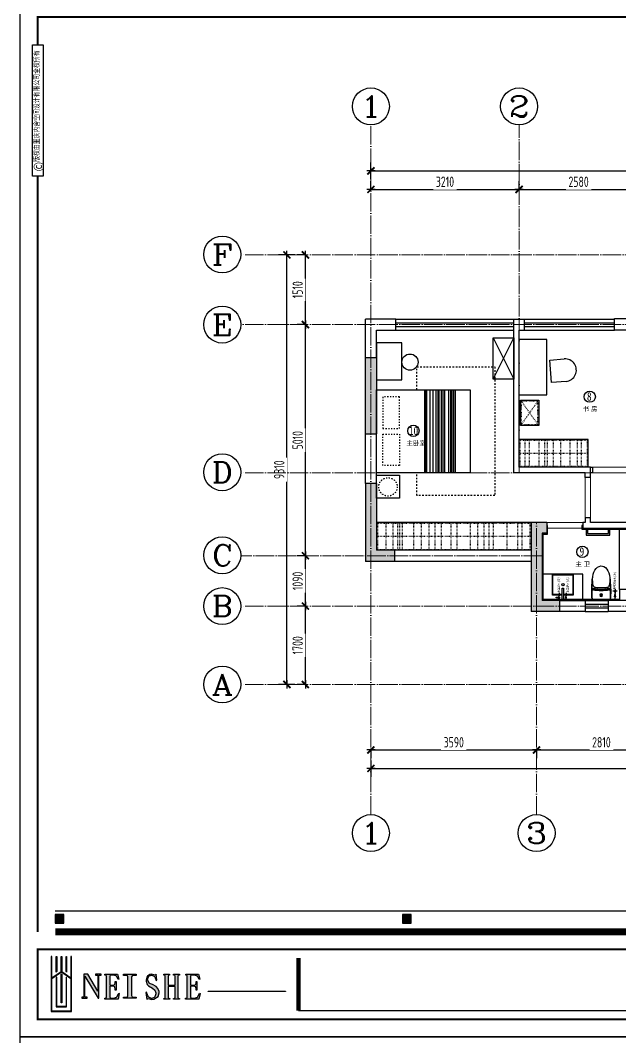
# Model space of a CAD drawing. Header units: inches. Extents: x -50945 to 250244, y -404780 to 18493.
# Drawn here: x 91323 to 104309, y -337352 to -315326 of the extents above; entities that cross this region are included whole.
import ezdxf
from ezdxf.enums import TextEntityAlignment as Align

# ---------------------------------------------------------------- set-up
doc = ezdxf.new("R2010")
doc.units = ezdxf.units.IN
doc.header["$MEASUREMENT"] = 0
for name, pattern in [('ACAD_ISO03W100', [30, 12, -18]), ('DOTE', [2.42, 2, -0.2, 0.02, -0.2]), ('iGo户型优化10', [30, 12, -18]), ('iGo户型优化15', [2, 1, -1]), ('iGo户型优化31', [0.35, 0.25, -0.1])]:
    doc.linetypes.add(name, pattern=pattern)
for name, color, linetype in [('15开关布置图-YJ', 2, 'Continuous'), ('AXIS', 1, 'Continuous'), ('AXIS_TEXT', 7, 'Continuous'), ('A例图索引', 7, 'Continuous'), ('A图框', 7, 'Continuous'), ('D-ARCHI', 250, 'Continuous'), ('EVH 立面填充', 8, 'Continuous'), ('IBS-003-建筑窗框', 3, 'Continuous'), ('IBS-182-原建筑非承重墙', 150, 'Continuous'), ('IBS-200-原建筑承重墙柱', 200, 'Continuous'), ('IBS-63-原建筑窗', 63, 'Continuous'), ('IDS-030-造型完成面(看线)', 30, 'Continuous'), ('IDS-040-固定高家具', 40, 'Continuous'), ('IFF-31-卫浴洁具', 31, 'Continuous'), ('IFF-51-活动家具', 51, 'Continuous'), ('iGo户型优化', 7, 'Continuous'), ('外标注', 50, 'Continuous'), ('房间编号', 50, 'Continuous')]:
    doc.layers.add(name, color=color, linetype=linetype)
doc.layers.add('门', color=65, linetype='Continuous', lineweight=13)
doc.styles.add('04.YBC-外标注3.0', font='', dxfattribs={"width": 0.8, "height": 3})
doc.styles.add('_TCH_AXIS', font='COMPLEX', dxfattribs={"bigfont": 'GBCBIG'})
doc.styles.add('ARI', font='', dxfattribs={"width": 0.8, "height": 200})
doc.styles.add('COMPLEX', font='COMPLEX')
doc.styles.add('HBA-DIMT', font='ARCHS.SHX', dxfattribs={"width": 0.8})
doc.styles.add('MtXpl_Arial_Unicode_', font='Arial Unicode.ttf')
doc.styles.add('宋体', font='', dxfattribs={"width": 0.8})
doc.styles.get('04.YBC-外标注3.0').set_extended_font_data('SimSun')
doc.styles.get('ARI').set_extended_font_data('SimSun')
doc.styles.get('宋体').set_extended_font_data('SimSun')
doc.dimstyles.new('HBA_40', dxfattribs={"dimscale": 50, "dimtxt": 2.5, "dimasz": 0.1, "dimexe": 2, "dimexo": 2.5, "dimgap": 0.6, "dimtad": 1, "dimdec": 0, "dimrnd": 5, "dimzin": 0, "dimtxsty": 'HBA-DIMT', "dimblk": 'HBA_DIMENSION_TICK', "dimblk1": 'HBA_DIMENSION_TICK', "dimblk2": 'HBA_DIMENSION_TICK', "dimcen": 0.125, "dimclrd": 44, "dimclre": 44, "dimclrt": 2, "dimadec": 0, "dimazin": 0, "dimtfac": 1, "dimtdec": 0, "dimtix": 1, "dimtmove": 1, "dimatfit": 3, "dimldrblk": 'HBA_Leader_Dot', "dimfxl": 0, "dimtvp": 1, "dimtfill": 1, "dimtolj": 1, "dimtzin": 0, "dimarcsym": 0})

# ---------------------------------------------------------------- blocks, each defined once
blk = doc.blocks.new('HBA_DIMENSION_TICK')
at = {"color": 0, "linetype": 'ByBlock'}
for p, q in [((-10, 0), (0, 0)), ((0, 0), (10, 0))]:
    blk.add_line(p, q, dxfattribs=at)
at = {"color": 50, "linetype": 'ByBlock'}
blk.add_solid([(-10, -7), (-7, -10), (7, 10), (10, 7)], dxfattribs=at)
blk = doc.blocks.new('*D789')
at = {"layer": 'Defpoints', "color": 0, "transparency": 16777216}
for p in [(98919, -330884), (102508, -330884), (102508, -331139)]:
    blk.add_point(p, dxfattribs=at)
at = {"layer": '外标注', "color": 44, "lineweight": -2, "transparency": 16777216}
for p, q in [((98919, -331109), (98919, -331319)), ((98928, -331139), (102499, -331139)), ((102508, -331109), (102508, -331319))]:
    blk.add_line(p, q, dxfattribs=at)
at = {"layer": '外标注', "color": 44, "lineweight": -2, "transparency": 16777216, "xscale": 9, "yscale": 9, "zscale": 9, "rotation": 180}
blk.add_blockref('HBA_DIMENSION_TICK', (98919, -331139), dxfattribs=at)
at = {"layer": '外标注', "color": 44, "lineweight": -2, "transparency": 16777216, "xscale": 9, "yscale": 9, "zscale": 9}
blk.add_blockref('HBA_DIMENSION_TICK', (102508, -331139), dxfattribs=at)
at = {"layer": '外标注', "color": 2, "transparency": 16777216, "insert": (100714, -330972), "char_height": 225, "attachment_point": 5, "style": 'HBA-DIMT', "bg_fill": 3, "box_fill_scale": 1.25, "bg_fill_color": 256, "bg_fill_true_color": 13158600, "bg_fill_transparency": 0}
blk.add_mtext('\\A1;3590', dxfattribs=at)
blk = doc.blocks.new('HBA_Leader_Dot')
at = {"color": 0, "linetype": 'ByBlock'}
blk.add_line((-5, 0), (-10, 0), dxfattribs=at)
at = {"color": 0, "linetype": 'ByBlock', "const_width": 5}
blk.add_lwpolyline([(-2.5, 0, 1), (2.5, 0, 1)], format="xyb", close=True, dxfattribs=at)
blk = doc.blocks.new('*D790')
at = {"layer": 'Defpoints', "color": 0, "transparency": 16777216}
for p in [(102508, -330884), (105318, -330884), (105318, -331139)]:
    blk.add_point(p, dxfattribs=at)
at = {"layer": '外标注', "color": 44, "lineweight": -2, "transparency": 16777216}
for p, q in [((102508, -331109), (102508, -331319)), ((102517, -331139), (105309, -331139)), ((105318, -331109), (105318, -331319))]:
    blk.add_line(p, q, dxfattribs=at)
at = {"layer": '外标注', "color": 44, "lineweight": -2, "transparency": 16777216, "xscale": 9, "yscale": 9, "zscale": 9, "rotation": 180}
blk.add_blockref('HBA_DIMENSION_TICK', (102508, -331139), dxfattribs=at)
at = {"layer": '外标注', "color": 44, "lineweight": -2, "transparency": 16777216, "xscale": 9, "yscale": 9, "zscale": 9}
blk.add_blockref('HBA_DIMENSION_TICK', (105318, -331139), dxfattribs=at)
at = {"layer": '外标注', "color": 2, "transparency": 16777216, "insert": (103913, -330972), "char_height": 225, "attachment_point": 5, "style": 'HBA-DIMT', "bg_fill": 3, "box_fill_scale": 1.25, "bg_fill_color": 256, "bg_fill_true_color": 13158600, "bg_fill_transparency": 0}
blk.add_mtext('\\A1;2810', dxfattribs=at)
blk = doc.blocks.new('*D797')
at = {"layer": 'Defpoints', "color": 0, "transparency": 16777216}
for p in [(98919, -331139), (113619, -331139), (113619, -331539)]:
    blk.add_point(p, dxfattribs=at)
at = {"layer": '外标注', "color": 44, "lineweight": -2, "transparency": 16777216}
for p, q in [((98919, -331364), (98919, -331719)), ((113619, -331364), (113619, -331719)), ((98928, -331539), (113610, -331539))]:
    blk.add_line(p, q, dxfattribs=at)
at = {"layer": '外标注', "color": 44, "lineweight": -2, "transparency": 16777216, "xscale": 9, "yscale": 9, "zscale": 9, "rotation": 180}
blk.add_blockref('HBA_DIMENSION_TICK', (98919, -331539), dxfattribs=at)
at = {"layer": '外标注', "color": 44, "lineweight": -2, "transparency": 16777216, "xscale": 9, "yscale": 9, "zscale": 9}
blk.add_blockref('HBA_DIMENSION_TICK', (113619, -331539), dxfattribs=at)
at = {"layer": '外标注', "color": 2, "transparency": 16777216, "insert": (106269, -331372), "char_height": 225, "attachment_point": 5, "style": 'HBA-DIMT', "bg_fill": 3, "box_fill_scale": 1.25, "bg_fill_color": 256, "bg_fill_true_color": 13158600, "bg_fill_transparency": 0}
blk.add_mtext('\\A1;14700', dxfattribs=at)
blk = doc.blocks.new('*D803')
at = {"layer": 'Defpoints', "color": 0, "transparency": 16777216}
for p in [(102129, -318990), (98919, -319215), (102129, -319215)]:
    blk.add_point(p, dxfattribs=at)
at = {"layer": '外标注', "color": 44, "lineweight": -2, "transparency": 16777216}
for p, q in [((98919, -318990), (98919, -318810)), ((102129, -318990), (102129, -318810)), ((98928, -318990), (102120, -318990))]:
    blk.add_line(p, q, dxfattribs=at)
at = {"layer": '外标注', "color": 44, "lineweight": -2, "transparency": 16777216, "xscale": 9, "yscale": 9, "zscale": 9, "rotation": 180}
blk.add_blockref('HBA_DIMENSION_TICK', (98919, -318990), dxfattribs=at)
at = {"layer": '外标注', "color": 44, "lineweight": -2, "transparency": 16777216, "xscale": 9, "yscale": 9, "zscale": 9}
blk.add_blockref('HBA_DIMENSION_TICK', (102129, -318990), dxfattribs=at)
at = {"layer": '外标注', "color": 2, "transparency": 16777216, "insert": (100524, -318824), "char_height": 225, "attachment_point": 5, "style": 'HBA-DIMT', "bg_fill": 3, "box_fill_scale": 1.25, "bg_fill_color": 256, "bg_fill_true_color": 13158600, "bg_fill_transparency": 0}
blk.add_mtext('\\A1;3210', dxfattribs=at)
blk = doc.blocks.new('*D804')
at = {"layer": 'Defpoints', "color": 0, "transparency": 16777216}
for p in [(104709, -318990), (102129, -319215), (104709, -319215)]:
    blk.add_point(p, dxfattribs=at)
at = {"layer": '外标注', "color": 44, "lineweight": -2, "transparency": 16777216}
for p, q in [((102129, -318990), (102129, -318810)), ((104709, -318990), (104709, -318810)), ((102138, -318990), (104700, -318990))]:
    blk.add_line(p, q, dxfattribs=at)
at = {"layer": '外标注', "color": 44, "lineweight": -2, "transparency": 16777216, "xscale": 9, "yscale": 9, "zscale": 9, "rotation": 180}
blk.add_blockref('HBA_DIMENSION_TICK', (102129, -318990), dxfattribs=at)
at = {"layer": '外标注', "color": 44, "lineweight": -2, "transparency": 16777216, "xscale": 9, "yscale": 9, "zscale": 9}
blk.add_blockref('HBA_DIMENSION_TICK', (104709, -318990), dxfattribs=at)
at = {"layer": '外标注', "color": 2, "transparency": 16777216, "insert": (103419, -318824), "char_height": 225, "attachment_point": 5, "style": 'HBA-DIMT', "bg_fill": 3, "box_fill_scale": 1.25, "bg_fill_color": 256, "bg_fill_true_color": 13158600, "bg_fill_transparency": 0}
blk.add_mtext('\\A1;2580', dxfattribs=at)
blk = doc.blocks.new('*D807')
at = {"layer": 'Defpoints', "color": 0, "transparency": 16777216}
for p in [(113619, -318590), (98919, -318990), (113619, -318990)]:
    blk.add_point(p, dxfattribs=at)
at = {"layer": '外标注', "color": 44, "lineweight": -2, "transparency": 16777216}
for p, q in [((98919, -318765), (98919, -318410)), ((113619, -318765), (113619, -318410)), ((98928, -318590), (113610, -318590))]:
    blk.add_line(p, q, dxfattribs=at)
at = {"layer": '外标注', "color": 44, "lineweight": -2, "transparency": 16777216, "xscale": 9, "yscale": 9, "zscale": 9, "rotation": 180}
blk.add_blockref('HBA_DIMENSION_TICK', (98919, -318590), dxfattribs=at)
at = {"layer": '外标注', "color": 44, "lineweight": -2, "transparency": 16777216, "xscale": 9, "yscale": 9, "zscale": 9}
blk.add_blockref('HBA_DIMENSION_TICK', (113619, -318590), dxfattribs=at)
at = {"layer": '外标注', "color": 2, "transparency": 16777216, "insert": (106269, -318424), "char_height": 225, "attachment_point": 5, "style": 'HBA-DIMT', "bg_fill": 3, "box_fill_scale": 1.25, "bg_fill_color": 256, "bg_fill_true_color": 13158600, "bg_fill_transparency": 0}
blk.add_mtext('\\A1;14700', dxfattribs=at)
blk = doc.blocks.new('*D808')
at = {"layer": 'Defpoints', "color": 0, "transparency": 16777216}
for p in [(97499, -328020), (97700, -328020), (97700, -329719)]:
    blk.add_point(p, dxfattribs=at)
at = {"layer": '外标注', "color": 44, "lineweight": -2, "transparency": 16777216}
for p, q in [((97499, -328020), (97319, -328020)), ((97499, -329710), (97499, -328029)), ((97499, -329719), (97319, -329719))]:
    blk.add_line(p, q, dxfattribs=at)
at = {"layer": '外标注', "color": 44, "lineweight": -2, "transparency": 16777216, "xscale": 9, "yscale": 9, "zscale": 9}
for p, rotation in [((97499, -328020), 90), ((97499, -329719), 270)]:
    blk.add_blockref('HBA_DIMENSION_TICK', p, dxfattribs=dict(at, rotation=rotation))
at = {"layer": '外标注', "color": 2, "transparency": 16777216, "insert": (97332, -328870), "char_height": 225, "attachment_point": 5, "rotation": 90, "style": 'HBA-DIMT', "bg_fill": 3, "box_fill_scale": 1.25, "bg_fill_color": 256, "bg_fill_true_color": 13158600, "bg_fill_transparency": 0}
blk.add_mtext('\\A1;1700', dxfattribs=at)
blk = doc.blocks.new('*D809')
at = {"layer": 'Defpoints', "color": 0, "transparency": 16777216}
for p in [(97499, -326930), (97700, -326930), (97700, -328020)]:
    blk.add_point(p, dxfattribs=at)
at = {"layer": '外标注', "color": 44, "lineweight": -2, "transparency": 16777216}
for p, q in [((97499, -326930), (97319, -326930)), ((97499, -328011), (97499, -326939)), ((97499, -328020), (97319, -328020))]:
    blk.add_line(p, q, dxfattribs=at)
at = {"layer": '外标注', "color": 44, "lineweight": -2, "transparency": 16777216, "xscale": 9, "yscale": 9, "zscale": 9}
for p, rotation in [((97499, -326930), 90), ((97499, -328020), 270)]:
    blk.add_blockref('HBA_DIMENSION_TICK', p, dxfattribs=dict(at, rotation=rotation))
at = {"layer": '外标注', "color": 2, "transparency": 16777216, "insert": (97332, -327475), "char_height": 225, "attachment_point": 5, "rotation": 90, "style": 'HBA-DIMT', "bg_fill": 3, "box_fill_scale": 1.25, "bg_fill_color": 256, "bg_fill_true_color": 13158600, "bg_fill_transparency": 0}
blk.add_mtext('\\A1;1090', dxfattribs=at)
blk = doc.blocks.new('*D810')
at = {"layer": 'Defpoints', "color": 0, "transparency": 16777216}
for p in [(97499, -321920), (97700, -321920), (97700, -326930)]:
    blk.add_point(p, dxfattribs=at)
at = {"layer": '外标注', "color": 44, "lineweight": -2, "transparency": 16777216}
for p, q in [((97499, -321920), (97319, -321920)), ((97499, -326921), (97499, -321929)), ((97499, -326930), (97319, -326930))]:
    blk.add_line(p, q, dxfattribs=at)
at = {"layer": '外标注', "color": 44, "lineweight": -2, "transparency": 16777216, "xscale": 9, "yscale": 9, "zscale": 9}
for p, rotation in [((97499, -321920), 90), ((97499, -326930), 270)]:
    blk.add_blockref('HBA_DIMENSION_TICK', p, dxfattribs=dict(at, rotation=rotation))
at = {"layer": '外标注', "color": 2, "transparency": 16777216, "insert": (97332, -324425), "char_height": 225, "attachment_point": 5, "rotation": 90, "style": 'HBA-DIMT', "bg_fill": 3, "box_fill_scale": 1.25, "bg_fill_color": 256, "bg_fill_true_color": 13158600, "bg_fill_transparency": 0}
blk.add_mtext('\\A1;5010', dxfattribs=at)
blk = doc.blocks.new('*D811')
at = {"layer": 'Defpoints', "color": 0, "transparency": 16777216}
for p in [(97499, -320410), (97700, -320410), (97700, -321920)]:
    blk.add_point(p, dxfattribs=at)
at = {"layer": '外标注', "color": 44, "lineweight": -2, "transparency": 16777216}
for p, q in [((97499, -320410), (97319, -320410)), ((97499, -321911), (97499, -320419)), ((97499, -321920), (97319, -321920))]:
    blk.add_line(p, q, dxfattribs=at)
at = {"layer": '外标注', "color": 44, "lineweight": -2, "transparency": 16777216, "xscale": 9, "yscale": 9, "zscale": 9}
for p, rotation in [((97499, -320410), 90), ((97499, -321920), 270)]:
    blk.add_blockref('HBA_DIMENSION_TICK', p, dxfattribs=dict(at, rotation=rotation))
at = {"layer": '外标注', "color": 2, "transparency": 16777216, "insert": (97332, -321165), "char_height": 225, "attachment_point": 5, "rotation": 90, "style": 'HBA-DIMT', "bg_fill": 3, "box_fill_scale": 1.25, "bg_fill_color": 256, "bg_fill_true_color": 13158600, "bg_fill_transparency": 0}
blk.add_mtext('\\A1;1510', dxfattribs=at)
blk = doc.blocks.new('*D812')
at = {"layer": 'Defpoints', "color": 0, "transparency": 16777216}
for p in [(97099, -320410), (97499, -320410), (97499, -329719)]:
    blk.add_point(p, dxfattribs=at)
at = {"layer": '外标注', "color": 44, "lineweight": -2, "transparency": 16777216}
for p, q in [((97274, -320410), (96919, -320410)), ((97099, -329710), (97099, -320419)), ((97274, -329719), (96919, -329719))]:
    blk.add_line(p, q, dxfattribs=at)
at = {"layer": '外标注', "color": 44, "lineweight": -2, "transparency": 16777216, "xscale": 9, "yscale": 9, "zscale": 9}
for p, rotation in [((97099, -320410), 90), ((97099, -329719), 270)]:
    blk.add_blockref('HBA_DIMENSION_TICK', p, dxfattribs=dict(at, rotation=rotation))
at = {"layer": '外标注', "color": 2, "transparency": 16777216, "insert": (96932, -325064), "char_height": 225, "attachment_point": 5, "rotation": 90, "style": 'HBA-DIMT', "bg_fill": 3, "box_fill_scale": 1.25, "bg_fill_color": 256, "bg_fill_true_color": 13158600, "bg_fill_transparency": 0}
blk.add_mtext('\\A1;9310', dxfattribs=at)
blk = doc.blocks.new('_AXISO')
blk.add_circle((0, 0), 0.5)
at = {"layer": 'AXIS_TEXT', "style": 'COMPLEX', "width": 1.041667}
blk.add_attdef('A', text='', height=0.56, dxfattribs=at).set_placement((-0.25, -0.28), (0.25, -0.28), align=Align.FIT)
blk = doc.blocks.new('gegwe')
h = blk.add_hatch(color=9)
h.paths.add_polyline_path([(189652, -49616), (189652, -49028), (189629, -49028), (189629, -49617), (189269, -49867), (189269, -49028), (189267, -49028), (189246, -49028), (189246, -51182), (190039, -51182), (190039, -49027), (190014, -49027), (190014, -49865), (190014, -49868)])
h.paths.add_polyline_path([(190014, -49898), (190014, -51161), (189269, -51161), (189269, -49898), (189642, -49636)], flags=16)
h.paths.add_polyline_path([(189641, -49706), (189653, -49716), (189653, -50844), (189629, -50844), (189629, -49716)], flags=0)
h.paths.add_polyline_path([(189825, -49834), (189847, -49852), (189847, -51000), (189439, -51000), (189439, -49849), (189461, -49834), (189461, -50979), (189825, -50979)], flags=0)
h.paths.add_polyline_path([(189439, -49636), (189459, -49620), (189459, -49028), (189439, -49028)], flags=17)
h.paths.add_polyline_path([(189822, -49620), (189847, -49637), (189847, -49027), (189822, -49027)])
at = {"color": 9}
for points in [[(189267, -49028), (189246, -49028), (189246, -51182), (190039, -51182), (190039, -49027), (190014, -49027), (190014, -49865), (190014, -49868)], [(189269, -49867), (189269, -49028), (189267, -49028)], [(189269, -49867), (189629, -49617), (189629, -49028)], [(189439, -49028), (189459, -49028), (189459, -49620), (189439, -49636), (189439, -49028)], [(189629, -49028), (189650, -49028), (189652, -49028), (189652, -49616), (190014, -49868)], [(190014, -49898), (189642, -49636), (189269, -49898)], [(189641, -49706), (189653, -49716), (189653, -50844), (189629, -50844), (189629, -49716), (189641, -49706)], [(190014, -49898), (190014, -51161), (189269, -51161), (189269, -49898)], [(189439, -49849), (189439, -51000), (189847, -51000), (189847, -49852), (189825, -49834), (189825, -50979), (189461, -50979), (189461, -49834), (189461, -49834), (189439, -49849)]]:
    blk.add_lwpolyline(points, dxfattribs=at)
blk.add_lwpolyline([(189822, -49027), (189842, -49027), (189847, -49027), (189847, -49637), (189822, -49620), (189822, -49027)], close=True, dxfattribs=at)
blk = doc.blocks.new('gegeg')
at = {"layer": 'A图框'}
h = blk.add_hatch(color=256, dxfattribs=at)
h.dxf.hatch_style = 1
h.paths.add_polyline_path([(133887, -57733), (134062, -57733), (134062, -57558), (133887, -57558)])
h = blk.add_hatch(color=256, dxfattribs=at)
h.dxf.hatch_style = 1
h.paths.add_polyline_path([(140844, -57733), (141019, -57733), (141019, -57558), (140844, -57558)])
for points in [[(134739, -58777), (134739, -59093), (134540, -58756), (134463, -58756), (134463, -59217), (134420, -59217), (134420, -59237), (134529, -59237), (134529, -59217), (134483, -59217), (134483, -58794), (134745, -59237), (134761, -59237), (134761, -58777), (134804, -58777), (134804, -58756), (134693, -58756), (134693, -58777)], [(134914, -59212), (134909, -59229), (134893, -59235), (134879, -59235), (134879, -59253), (135145, -59253), (135170, -59139), (135158, -59133), (135153, -59151), (135121, -59209), (135116, -59214), (135061, -59235), (135000, -59235), (134986, -59229), (134980, -59212), (134980, -58994), (135047, -58994), (135082, -59011), (135091, -59061), (135091, -59073), (135105, -59073), (135105, -58901), (135091, -58901), (135091, -58919), (135082, -58962), (135047, -58977), (134980, -58977), (134980, -58796), (134986, -58779), (135000, -58774), (135065, -58773), (135114, -58794), (135151, -58861), (135163, -58855), (135137, -58756), (134881, -58756), (134881, -58773), (134893, -58773), (134909, -58779), (134914, -58797)], [(135417, -58811), (135426, -58787), (135445, -58779), (135506, -58779), (135506, -58756), (135256, -58756), (135256, -58779), (135317, -58779), (135338, -58787), (135344, -58810), (135344, -59182), (135339, -59205), (135316, -59213), (135256, -59213), (135256, -59237), (135506, -59237), (135506, -59213), (135446, -59213), (135427, -59206), (135417, -59182)], [(135837, -59038), (135882, -59078), (135903, -59132), (135902, -59152), (135881, -59208), (135872, -59220), (135825, -59243), (135813, -59242), (135761, -59214), (135741, -59189), (135716, -59118), (135702, -59123), (135721, -59263), (135737, -59248), (135751, -59243), (135823, -59263), (135863, -59257), (135916, -59223), (135949, -59199), (135968, -59131), (135971, -59105), (135945, -59040), (135909, -59002), (135837, -58960), (135798, -58947), (135768, -58935), (135738, -58864), (135753, -58809), (135762, -58797), (135809, -58778), (135816, -58777), (135869, -58797), (135880, -58811), (135910, -58880), (135922, -58873), (135912, -58756), (135903, -58771), (135889, -58777), (135860, -58765), (135816, -58756), (135782, -58762), (135736, -58794), (135724, -58813), (135707, -58877), (135707, -58896), (135730, -58964), (135755, -58986)], [(136289, -59003), (136289, -59216), (136284, -59234), (136268, -59240), (136256, -59240), (136256, -59258), (136379, -59258), (136379, -59240), (136367, -59240), (136353, -59234), (136346, -59218), (136346, -58797), (136353, -58780), (136367, -58774), (136377, -58774), (136377, -58756), (136258, -58756), (136258, -58774), (136268, -58774), (136284, -58780), (136289, -58797), (136289, -58975), (136150, -58975), (136150, -58797), (136157, -58780), (136172, -58774), (136180, -58774), (136180, -58756), (136062, -58756), (136062, -58774), (136072, -58774), (136088, -58780), (136093, -58797), (136093, -59216), (136088, -59234), (136072, -59240), (136060, -59240), (136060, -59258), (136183, -59258), (136183, -59240), (136171, -59240), (136157, -59235), (136150, -59217), (136150, -59003)], [(136534, -59212), (136530, -59229), (136514, -59235), (136499, -59235), (136499, -59253), (136765, -59253), (136791, -59139), (136779, -59133), (136774, -59151), (136742, -59209), (136736, -59214), (136681, -59235), (136621, -59235), (136607, -59229), (136600, -59212), (136600, -58994), (136667, -58994), (136702, -59011), (136711, -59061), (136711, -59073), (136725, -59073), (136725, -58901), (136711, -58901), (136711, -58919), (136702, -58962), (136668, -58977), (136600, -58977), (136600, -58796), (136606, -58779), (136620, -58774), (136686, -58773), (136734, -58794), (136771, -58861), (136783, -58855), (136758, -58756), (136502, -58756), (136502, -58773), (136513, -58773), (136530, -58779), (136534, -58797)], [(138503, -59104), (138503, -59096), (136951, -59096), (136951, -59104)]]:
    blk.add_hatch(color=256, dxfattribs=at).paths.add_polyline_path(points)
for p, q in [((133887, -57482), (161887, -57482)), ((138761, -59483), (146834, -59483))]:
    blk.add_line(p, q, dxfattribs=at)
for points in [[(162587, -39218), (162587, -60008), (133187, -60008), (133187, -39218)], [(133431, -40125), (133643, -40125), (133643, -42755), (133431, -42755)], [(134062, -57558), (133887, -57558), (133887, -57733), (134062, -57733)], [(141019, -57558), (140844, -57558), (140844, -57733), (141019, -57733)], [(134739, -58777), (134739, -59093), (134540, -58756), (134463, -58756), (134463, -59217), (134420, -59217), (134420, -59237), (134529, -59237), (134529, -59217), (134483, -59217), (134483, -58794), (134745, -59237), (134761, -59237), (134761, -58777), (134804, -58777), (134804, -58756), (134693, -58756), (134693, -58777), (134739, -58777)], [(135256, -58756), (135506, -58756), (135506, -58779), (135445, -58779), (135426, -58787), (135417, -58811), (135417, -59182), (135427, -59206), (135446, -59213), (135506, -59213), (135506, -59237), (135256, -59237), (135256, -59213), (135316, -59213), (135339, -59205), (135344, -59182), (135344, -58810), (135338, -58787), (135317, -58779), (135256, -58779), (135256, -58756)], [(136951, -59096), (138503, -59096), (138503, -59104), (136951, -59104)]]:
    blk.add_lwpolyline(points, close=True, dxfattribs=at)
for points, const_width in [([(133537, -40125), (133537, -39568), (162237, -39568), (162237, -57908)], 42), ([(133537, -57908), (133537, -42755)], 42), ([(161887, -57908), (133887, -57908)], 140), ([(138761, -58433), (138761, -59483)], 84)]:
    blk.add_lwpolyline(points, dxfattribs=dict(at, const_width=const_width))
at = {"layer": 'A图框', "const_width": 42}
blk.add_lwpolyline([(133537, -58258), (162237, -58258), (162237, -59658), (133537, -59658)], close=True, dxfattribs=at)
at = {"layer": 'A图框'}
for points in [[(134882, -58756), (135137, -58756), (135163, -58855), (135151, -58861), (135116, -58798), (135112, -58793), (135065, -58773), (135000, -58774), (134986, -58779), (134980, -58796), (134980, -58977), (135047, -58977), (135082, -58962), (135091, -58919), (135091, -58901), (135105, -58901), (135105, -59073), (135091, -59073), (135091, -59061), (135082, -59011), (135047, -58994), (134980, -58994), (134980, -59212), (134986, -59229), (135000, -59235), (135061, -59235), (135116, -59214), (135121, -59209), (135153, -59151), (135158, -59133), (135170, -59139), (135145, -59253), (134879, -59253), (134879, -59235), (134893, -59235), (134909, -59229), (134914, -59212), (134914, -58797), (134909, -58779), (134893, -58773), (134881, -58773), (134881, -58756)], [(135910, -58880), (135922, -58873), (135912, -58756), (135903, -58771), (135889, -58777), (135860, -58765), (135816, -58756), (135782, -58762), (135736, -58794), (135724, -58813), (135707, -58877), (135707, -58896), (135730, -58964), (135755, -58986), (135837, -59038), (135882, -59078), (135903, -59132), (135902, -59152), (135881, -59208), (135872, -59220), (135825, -59243), (135813, -59242), (135761, -59214), (135741, -59189), (135716, -59118), (135702, -59123), (135721, -59263), (135737, -59248), (135751, -59243), (135823, -59263), (135863, -59257), (135916, -59223), (135949, -59199), (135968, -59131), (135971, -59105), (135945, -59040), (135909, -59002), (135837, -58960), (135798, -58947), (135768, -58935), (135738, -58864), (135753, -58809), (135762, -58797), (135809, -58778), (135816, -58777), (135869, -58797), (135880, -58811), (135910, -58880)], [(136258, -58756), (136377, -58756), (136377, -58774), (136367, -58774), (136353, -58780), (136346, -58797), (136346, -59218), (136353, -59234), (136367, -59240), (136379, -59240), (136379, -59258), (136256, -59258), (136256, -59240), (136268, -59240), (136284, -59234), (136289, -59216), (136289, -59003), (136150, -59003), (136150, -59217), (136157, -59235), (136171, -59240), (136183, -59240), (136183, -59258), (136060, -59258), (136060, -59240), (136072, -59240), (136088, -59234), (136093, -59216), (136093, -58797), (136088, -58780), (136072, -58774), (136062, -58774), (136062, -58756), (136180, -58756), (136180, -58774), (136172, -58774), (136157, -58780), (136150, -58797), (136150, -58975), (136289, -58975), (136289, -58797), (136284, -58780), (136268, -58774), (136258, -58774), (136258, -58756)], [(136502, -58756), (136758, -58756), (136783, -58855), (136771, -58861), (136736, -58798), (136732, -58793), (136686, -58773), (136620, -58774), (136606, -58779), (136600, -58796), (136600, -58977), (136668, -58977), (136702, -58962), (136711, -58919), (136711, -58901), (136725, -58901), (136725, -59073), (136711, -59073), (136711, -59061), (136702, -59011), (136667, -58994), (136600, -58994), (136600, -59212), (136607, -59229), (136621, -59235), (136681, -59235), (136736, -59214), (136742, -59209), (136774, -59151), (136779, -59133), (136791, -59139), (136765, -59253), (136499, -59253), (136499, -59235), (136514, -59235), (136530, -59229), (136534, -59212), (136534, -58797), (136530, -58779), (136513, -58773), (136502, -58773), (136502, -58756)]]:
    blk.add_lwpolyline(points, dxfattribs=at)
at = {"layer": '15开关布置图-YJ', "color": 2, "xscale": 0.5119999999988067, "yscale": 0.5119999999988067, "zscale": 0.5119999999988067}
blk.add_blockref('gegwe', (36914, -33299), dxfattribs=at)
at = {"layer": 'A图框', "rotation": 90, "style": '04.YBC-外标注3.0'}
for s, insert, char_height, width, attachment_point in [('版权由重庆内舍空间设计有限公司全权所有', (133460, -42471), 105, 2420.6, 1), ('©', (133559, -42567), 210, 191.34, 5)]:
    blk.add_mtext(s, dxfattribs=dict(at, insert=insert, char_height=char_height, width=width, attachment_point=attachment_point))
blk = doc.blocks.new('rtger')
at = {"layer": 'IFF-31-卫浴洁具', "ltscale": 0.02}
for p in [(64161, 9478), (64161, 9151)]:
    blk.add_line(p, (64161, 9315), dxfattribs=at)
for radius in [29.6, 16.1]:
    blk.add_circle((64065, 9315), radius, dxfattribs=at)
for centre, radius, start, end in [((64006, 6944), 2577, 87.4001, 97.1336), ((63964, 5198), 4312, 87.5288, 93.6994), ((63693, 8401), 1100, 81.703, 90.3481), ((63840, 9431), 60, 5.3921, 79.5299), ((63943, 9487), 24.1, 108.0596, 207.7967), ((63387, 9339), 552, 357.5425, 14.3815), ((63959, 9491), 18.8, 84.0685, 197.6407), ((63368, 9339), 592, 357.7467, 14.3815), ((63968, 9493), 18.2, 113.5276, 196.6187), ((63368, 9339), 602, 357.7467, 14.3815), ((64121, 9478), 40, 0, 87.4001), ((62528, 9307), 1378, 0.3409, 5.3921), ((62528, 9323), 1378, 354.6079, 359.6591), ((63387, 9291), 552, 345.6185, 2.4575), ((63368, 9291), 592, 345.6185, 2.2533), ((63368, 9291), 602, 345.6185, 2.2533), ((63693, 10228), 1100, 269.6519, 278.297), ((64006, 11686), 2577, 262.8664, 272.5999), ((63964, 13431), 4312, 266.3006, 272.4712), ((63840, 9199), 60, 280.4701, 354.6079), ((63943, 9143), 24.1, 152.2033, 251.9404), ((63959, 9138), 18.8, 162.3593, 275.9315), ((63968, 9136), 18.2, 163.3813, 246.4724), ((64121, 9151), 40, 272.5999, 0)]:
    blk.add_arc(centre, radius, start, end, dxfattribs=at)
blk.add_ellipse((63720, 9315), major_axis=(289, 0), ratio=0.648116, start_param=1.570796, end_param=4.592942, dxfattribs=at)
blk = doc.blocks.new('抖音iGo户型优化-0715')
at = {"layer": 'IFF-31-卫浴洁具'}
for points in [[(13559, -200880), (13529, -200880), (13529, -200630), (13559, -200630)], [(13659, -200640), (13609, -200640), (13609, -200630), (13659, -200630)], [(13649, -200640), (13619, -200640), (13619, -200670), (13649, -200670)], [(13689, -200681), (13619, -200681), (13619, -200671), (13689, -200671)]]:
    blk.add_lwpolyline(points, close=True, dxfattribs=at)
blk.add_lwpolyline([(13559, -200730), (13769, -200730), (13769, -201180), (13319, -201180), (13319, -200730), (13529, -200730)], dxfattribs=at)
at = {"layer": 'iGo户型优化', "color": 251, "ltscale": 333}
blk.add_lwpolyline([(13559, -200740), (13759, -200740), (13759, -201170), (13329, -201170), (13329, -200740), (13529, -200740)], dxfattribs=at)
at = {"layer": 'iGo户型优化', "color": 7}
blk.add_circle((13544, -200955), 25, dxfattribs=at)
blk = doc.blocks.new('抖音iGo户型优化-0379')
at = {"layer": 'IFF-51-活动家具', "ltscale": 100}
for p, q in [((61412, -161495), (61387, -161183)), ((61873, -161143), (61899, -161455)), ((61899, -161455), (61412, -161495))]:
    blk.add_line(p, q, dxfattribs=at)
blk.add_arc((61630, -161163), 244, 4.7217, 184.7217, dxfattribs=at)
blk = doc.blocks.new('fntjy')
at = {"layer": 'IFF-51-活动家具'}
for p, q in [((34752, -15106), (34752, -13306)), ((34794, -15106), (34794, -13306)), ((34830, -15106), (34830, -13306)), ((34860, -15106), (34860, -13306)), ((34902, -15106), (34902, -13306)), ((34985, -15106), (34985, -13306)), ((35021, -15106), (35021, -13306)), ((35057, -15106), (35057, -13306)), ((35110, -15106), (35110, -13306)), ((35134, -15106), (35134, -13306)), ((35176, -15106), (35176, -13306)), ((35241, -15106), (35241, -13306)), ((35307, -15106), (35307, -13306)), ((35373, -15106), (35373, -13306)), ((35396, -15106), (35396, -13306)), ((35420, -15106), (35420, -13306))]:
    blk.add_line(p, q, dxfattribs=at)
for points in [[(36461, -12756), (36461, -13256), (35961, -13256), (35961, -12756)], [(34431, -15106), (34431, -13306), (36461, -13306), (36461, -15106)]]:
    blk.add_lwpolyline(points, close=True, dxfattribs=at)
at = {"layer": 'iGo户型优化', "color": 251, "linetype": 'iGo户型优化15', "ltscale": 35}
blk.add_lwpolyline([(35583, -15106), (35583, -15598), (33895, -15598), (33895, -12814), (35583, -12814), (35583, -13306)], dxfattribs=at)
at = {"layer": 'iGo户型优化', "color": 251, "linetype": 'iGo户型优化10', "ltscale": 2}
for points in [[(36323, -13463), (36323, -14145), (35963, -14145), (35963, -13463)], [(36323, -14949), (36323, -14266), (35963, -14266), (35963, -14949)]]:
    blk.add_lwpolyline(points, close=True, dxfattribs=at)
blk.add_circle((36211, -13000), 200, dxfattribs=at)
blk = doc.blocks.new('mtss')
for p, q in [((77503, -33808), (77553, -33808)), ((77553, -33808), (77553, -33798)), ((77553, -33798), (77603, -33808)), ((77553, -33808), (77553, -33818)), ((77553, -33818), (77603, -33808))]:
    blk.add_line(p, q)
at = {"color": 250}
for p, q in [((77668, -33808), (77603, -33808)), ((77636, -33776), (77636, -33841))]:
    blk.add_line(p, q, dxfattribs=at)
blk.add_circle((77636, -33808), 12.5)
blk = doc.blocks.new('ss2')
h = blk.add_hatch(color=256)
h.dxf.hatch_style = 1
h.paths.add_polyline_path([(76754, -33295), (76704, -33285), (76704, -33295), (76704, -33305)])
for p, q in [((76654, -33295), (76704, -33295)), ((76654, -33445), (76704, -33445)), ((76704, -33295), (76704, -33285)), ((76704, -33285), (76754, -33295)), ((76704, -33295), (76704, -33305)), ((76704, -33305), (76754, -33295)), ((76704, -33445), (76704, -33435)), ((76704, -33435), (76754, -33445)), ((76704, -33445), (76704, -33455)), ((76704, -33455), (76754, -33445))]:
    blk.add_line(p, q)
at = {"color": 250}
for p, q in [((76819, -33295), (76754, -33295)), ((76819, -33445), (76754, -33445)), ((76787, -33263), (76787, -33328)), ((76787, -33413), (76787, -33478))]:
    blk.add_line(p, q, dxfattribs=at)
for centre in [(76787, -33295), (76787, -33445)]:
    blk.add_circle(centre, 12.5)

msp = doc.modelspace()

# ---------------------------------------------------------------- hatches: boundary and pattern name
at = {"layer": 'EVH 立面填充'}
h = msp.add_hatch(color=256, dxfattribs=at)
h.dxf.hatch_style = 1
h.paths.add_polyline_path([(98798.67, -324290.4), (99038.67, -324290.4), (99038.67, -322630.4), (98798.67, -322630.4)])
h = msp.add_hatch(color=256, dxfattribs=at)
h.dxf.hatch_style = 1
h.paths.add_polyline_path([(99038.67, -326810.4), (99038.67, -325360.4), (98798.67, -325360.4), (98798.67, -327050.4), (99438.67, -327050.4), (99438.67, -326810.4)])
h = msp.add_hatch(color=256, dxfattribs=at)
h.dxf.hatch_style = 1
h.paths.add_polyline_path([(102388.37, -328140.4), (103008.37, -328140.4), (103008.37, -327900.4), (102628.37, -327900.4), (102628.37, -326440.4), (102728.37, -326440.4), (102728.37, -326210.4), (102388.37, -326210.4)])

# ---------------------------------------------------------------- linework, layer by layer
at = {"layer": 'IBS-003-建筑窗框', "color": 251, "ltscale": 10}
for p, q in [((99458.67, -321799.4), (102018.67, -321799.4)), ((102238.67, -321800.4), (104198.67, -321800.4)), ((99458.67, -322040.4), (102018.67, -322040.4)), ((102238.67, -322040.4), (104198.67, -322040.4)), ((103558.37, -327900.4), (104058.37, -327900.4)), ((103558.37, -328140.4), (104058.37, -328140.4))]:
    msp.add_line(p, q, dxfattribs=at)
at = {"layer": 'IBS-182-原建筑非承重墙'}
for p, q in [((99458.67, -321799.4), (98798.67, -321799.4)), ((98798.67, -322630.4), (98798.67, -321800.4)), ((99458.67, -322040.4), (99458.67, -321799.4)), ((102018.67, -321799.4), (102238.67, -321799.4)), ((102018.67, -325130.4), (102018.67, -321800.4)), ((102238.67, -321799.4), (102238.67, -322040.4)), ((104198.67, -322040.4), (104198.67, -321790.4)), ((104198.67, -321790.4), (104608.67, -321790.4)), ((99038.67, -322630.4), (99038.67, -322040.4)), ((99038.67, -322040.4), (99458.67, -322040.4)), ((102128.67, -325010.4), (102128.67, -322040.4)), ((102128.67, -322040.4), (102238.67, -322040.4)), ((104608.67, -322040.4), (104198.67, -322040.4)), ((98798.67, -325360.4), (98798.67, -324290.4)), ((99038.67, -325360.4), (99038.67, -324290.4)), ((103678.67, -325010.4), (102128.67, -325010.4)), ((103678.67, -325230.4), (103678.67, -325010.4)), ((103558.67, -325130.4), (102018.67, -325130.4)), ((103558.67, -325230.4), (103558.67, -325130.4)), ((103678.67, -325230.4), (103558.67, -325230.4)), ((103558.37, -326210.4), (103508.37, -326210.4)), ((103508.37, -326210.4), (103508.37, -326330.4)), ((103678.37, -326110.4), (103558.37, -326110.4)), ((103558.37, -326110.4), (103558.37, -326210.4)), ((103678.37, -326210.4), (103678.37, -326110.4)), ((107328.37, -326210.4), (103678.37, -326210.4)), ((103508.37, -326330.4), (105208.37, -326330.4)), ((102388.37, -326810.4), (99438.67, -326810.4)), ((102388.37, -327050.4), (99438.67, -327050.4)), ((103008.37, -327900.4), (103558.37, -327900.4)), ((103558.37, -327900.4), (103558.37, -328140.4)), ((105438.37, -327900.4), (104058.37, -327900.4)), ((104058.37, -327900.4), (104058.37, -328140.4)), ((103558.37, -328140.4), (103008.37, -328140.4)), ((106518.37, -328140.4), (104058.37, -328140.4))]:
    msp.add_line(p, q, dxfattribs=at)
msp.add_lwpolyline([(103678.67, -325010.4), (103718.67, -325010.4), (103718.67, -325130.4), (103678.67, -325130.4)], close=True, dxfattribs=at)
at = {"layer": 'IBS-200-原建筑承重墙柱', "ltscale": 0.02}
for p, q in [((98798.67, -322630.4), (99038.67, -322630.4)), ((98798.67, -324290.4), (98798.67, -322630.4)), ((99038.67, -322630.4), (99038.67, -324290.4)), ((98798.67, -324290.4), (99038.67, -324290.4)), ((99038.67, -325360.4), (98798.67, -325360.4)), ((98798.67, -325360.4), (98798.67, -327050.4)), ((99038.67, -325360.4), (99038.67, -326810.4)), ((102728.37, -326210.4), (102388.37, -326210.4)), ((102388.37, -326210.4), (102388.37, -328140.4)), ((102728.37, -326210.4), (102728.37, -326440.4)), ((102728.37, -326440.4), (102628.37, -326440.4)), ((102628.37, -326440.4), (102628.37, -327900.4)), ((99438.67, -326810.4), (99038.67, -326810.4)), ((99438.67, -327050.4), (99438.67, -326810.4)), ((99438.67, -327050.4), (98798.67, -327050.4)), ((103008.37, -327900.4), (102628.37, -327900.4)), ((103008.37, -327900.4), (103008.37, -328140.4)), ((103008.37, -328140.4), (102388.37, -328140.4))]:
    msp.add_line(p, q, dxfattribs=at)
at = {"layer": 'IBS-63-原建筑窗'}
for p, q in [((99458.67, -321879.4), (102018.67, -321879.4)), ((99458.67, -321960.4), (102018.67, -321960.4)), ((102238.67, -321880.4), (104198.67, -321880.4)), ((102238.67, -321960.4), (104198.67, -321960.4)), ((103558.37, -327980.4), (104058.37, -327980.4)), ((103558.37, -328060.4), (104058.37, -328060.4))]:
    msp.add_line(p, q, dxfattribs=at)
at = {"layer": 'IDS-030-造型完成面(看线)'}
msp.add_lwpolyline([(103508.37, -326270.4), (103488.37, -326270.4), (103488.37, -326350.4), (105188.37, -326350.4), (105188.37, -327660.4), (104308.37, -327660.4), (104308.37, -327880.4), (102648.37, -327880.4), (102648.37, -326460.4), (102748.37, -326460.4), (102748.37, -326270.4), (102728.37, -326270.4)], dxfattribs=at)
at = {"layer": 'IDS-040-固定高家具', "linetype": 'ACAD_ISO03W100'}
for p, q in [((102177.8, -324086.92), (102537.8, -323576.92)), ((102537.8, -324086.92), (102177.8, -323576.92)), ((102252.09, -324430.4), (102252.09, -324990.4)), ((102347.13, -324430.4), (102347.13, -324990.4)), ((102557.37, -324430.4), (102557.37, -324990.4)), ((102681.21, -324430.4), (102681.21, -324990.4)), ((102738.81, -324430.4), (102738.81, -324990.4)), ((102865.52, -324430.4), (102865.52, -324990.4)), ((103026.8, -324430.4), (103026.8, -324990.4)), ((103231.28, -324430.4), (103231.28, -324990.4)), ((103386.8, -324430.4), (103386.8, -324990.4)), ((103476.08, -324430.4), (103476.08, -324990.4)), ((103608.67, -324710.4), (102148.67, -324710.4)), ((99245.76, -326230.4), (99245.76, -326790.4)), ((99394.5, -326230.4), (99394.5, -326790.4)), ((99498.61, -326230.4), (99498.61, -326790.4)), ((99535.79, -326230.4), (99535.79, -326790.4)), ((99595.29, -326230.4), (99595.29, -326790.4)), ((99840.7, -326230.4), (99840.7, -326790.4)), ((100004.3, -326230.4), (100004.3, -326790.4)), ((100175.35, -326230.4), (100175.35, -326790.4)), ((100301.77, -326230.4), (100301.77, -326790.4)), ((100443.07, -326230.4), (100443.07, -326790.4)), ((100651.29, -326230.4), (100651.29, -326790.4)), ((100777.71, -326230.4), (100777.71, -326790.4)), ((101067.74, -326230.4), (101067.74, -326790.4)), ((101231.35, -326230.4), (101231.35, -326790.4)), ((101365.21, -326230.4), (101365.21, -326790.4)), ((101476.76, -326230.4), (101476.76, -326790.4)), ((101566, -326230.4), (101566, -326790.4)), ((101863.47, -326230.4), (101863.47, -326790.4)), ((102094, -326230.4), (102094, -326790.4)), ((102190.68, -326230.4), (102190.68, -326790.4)), ((102368.37, -326510.4), (99058.67, -326510.4))]:
    msp.add_line(p, q, dxfattribs=at)
at = {"layer": 'IDS-040-固定高家具'}
for p, q in [((103628.67, -324410.4), (102128.67, -324410.4)), ((103628.67, -325010.4), (103628.67, -324410.4)), ((102388.37, -326210.4), (99038.67, -326210.4))]:
    msp.add_line(p, q, dxfattribs=at)
msp.add_lwpolyline([(102157.8, -324106.92), (102157.8, -323556.92), (102557.8, -323556.92), (102557.8, -324106.92)], close=True, dxfattribs=at)
at = {"layer": 'IDS-040-固定高家具', "linetype": 'ACAD_ISO03W100'}
for points in [[(102177.8, -324086.92), (102537.8, -324086.92), (102537.8, -323576.92), (102177.8, -323576.92)], [(102148.67, -324990.4), (103608.67, -324990.4), (103608.67, -324430.4), (102148.67, -324430.4)], [(99058.67, -326790.4), (102368.37, -326790.4), (102368.37, -326230.4), (99058.67, -326230.4)]]:
    msp.add_lwpolyline(points, close=True, dxfattribs=at)
at = {"layer": 'IFF-31-卫浴洁具', "ltscale": 0.02}
for p, q in [((104308.37, -327660.4), (104308.37, -326350.4)), ((103508.37, -327330.4), (102648.37, -327330.4)), ((103508.37, -327880.4), (103508.37, -327330.4))]:
    msp.add_line(p, q, dxfattribs=at)
for points in [[(103585.13, -326350.4), (103585.13, -326480.4), (104095.13, -326480.4), (104095.13, -326350.4)], [(103615.13, -326350.4), (103615.13, -326450.4), (104065.13, -326450.4), (104065.13, -326350.4)]]:
    msp.add_lwpolyline(points, dxfattribs=at)
at = {"layer": 'IFF-51-活动家具'}
for p, q in [((101568.67, -323105.95), (102018.67, -322205.95)), ((101568.67, -322205.95), (102018.67, -323105.95)), ((102728.67, -322240.4), (102128.67, -322240.4)), ((102728.67, -323440.4), (102728.67, -322240.4)), ((102128.67, -323440.4), (102728.67, -323440.4))]:
    msp.add_line(p, q, dxfattribs=at)
for points in [[(101568.67, -322205.95), (102018.67, -322205.95), (102018.67, -323105.95), (101568.67, -323105.95)], [(99038.67, -323117.32), (99588.67, -323117.32), (99588.67, -322317.32), (99038.67, -322317.32)]]:
    msp.add_lwpolyline(points, close=True, dxfattribs=at)
msp.add_circle((99765.15, -322732.52), 175, dxfattribs=at)
at = {"layer": '房间编号'}
for centre in [(103659.51, -323481.88), (99839.9, -324222.67), (103499.96, -326843.84)]:
    msp.add_circle(centre, 122.5, dxfattribs=at)
at = {"layer": '门', "color": 8, "lineweight": 5}
for points in [[(103718.67, -325010.4), (104558.67, -325010.4), (104558.67, -325130.4), (103718.67, -325130.4)], [(103558.37, -326110.4), (103678.67, -326110.4), (103678.67, -325230.4), (103558.37, -325230.4)], [(103508.37, -326330.4), (102728.37, -326330.4), (102728.37, -326210.4), (103508.37, -326210.4)]]:
    msp.add_lwpolyline(points, close=True, dxfattribs=at)

# ---------------------------------------------------------------- block references
at = {"rotation": 180}
msp.add_blockref('fntjy', (135499.77, -338436.31), dxfattribs=at)
at = {"color": 7, "linetype": 'iGo户型优化31', "rotation": 180}
msp.add_blockref('抖音iGo户型优化-0715', (116622.82, -528510.67), dxfattribs=at)
at = {"layer": '15开关布置图-YJ', "color": 2, "xscale": 1.081091401797356, "yscale": 1.081091401797356, "zscale": 1.081091401797356}
msp.add_blockref('gegeg', (-52664.31, -294954.08), dxfattribs=at)
at = {"layer": 'AXIS'}
ref = msp.add_blockref('_AXISO', (98918.67, -317190.16), dxfattribs=dict(at, xscale=800, yscale=800, zscale=800))
ref.add_attrib('A', '1', dxfattribs={"layer": 'AXIS_TEXT', "height": 452.55, "style": '_TCH_AXIS', "width": 2.333333}).set_placement((98692.4, -317416.43), (99144.95, -317416.43), align=Align.FIT)
ref = msp.add_blockref('_AXISO', (102128.67, -317190.16), dxfattribs=dict(at, xscale=800, yscale=800, zscale=800))
ref.add_attrib('A', '2', dxfattribs={"layer": 'AXIS_TEXT', "height": 452.55, "style": '_TCH_AXIS', "width": 1.5}).set_placement((101902.4, -317416.43), (102354.95, -317416.43), align=Align.FIT)
ref = msp.add_blockref('_AXISO', (95698.8, -320400.16), dxfattribs=dict(at, xscale=800, yscale=800, zscale=800))
ref.add_attrib('A', 'F', dxfattribs={"layer": 'AXIS_TEXT', "height": 452.55, "style": '_TCH_AXIS', "width": 1.3125}).set_placement((95472.52, -320626.43), (95925.07, -320626.43), align=Align.FIT)
ref = msp.add_blockref('_AXISO', (95698.67, -321920.4), dxfattribs=dict(at, xscale=800, yscale=800, zscale=800))
ref.add_attrib('A', 'E', dxfattribs={"layer": 'AXIS_TEXT', "height": 452.55, "style": '_TCH_AXIS', "width": 1.3125}).set_placement((95472.4, -322146.67), (95924.95, -322146.67), align=Align.FIT)
ref = msp.add_blockref('_AXISO', (95698.67, -325120.17), dxfattribs=dict(at, xscale=800, yscale=800, zscale=800))
ref.add_attrib('A', 'D', dxfattribs={"layer": 'AXIS_TEXT', "height": 452.55, "style": '_TCH_AXIS', "width": 1.235294}).set_placement((95472.4, -325346.44), (95924.95, -325346.44), align=Align.FIT)
ref = msp.add_blockref('_AXISO', (95698.67, -326920.17), dxfattribs=dict(at, xscale=800, yscale=800, zscale=800))
ref.add_attrib('A', 'C', dxfattribs={"layer": 'AXIS_TEXT', "height": 452.55, "style": '_TCH_AXIS', "width": 1.4}).set_placement((95472.4, -327146.44), (95924.95, -327146.44), align=Align.FIT)
ref = msp.add_blockref('_AXISO', (95698.67, -328020.4), dxfattribs=dict(at, xscale=800, yscale=800, zscale=800))
ref.add_attrib('A', 'B', dxfattribs={"layer": 'AXIS_TEXT', "height": 452.55, "style": '_TCH_AXIS', "width": 1.235294}).set_placement((95472.4, -328246.67), (95924.95, -328246.67), align=Align.FIT)
ref = msp.add_blockref('_AXISO', (95698.87, -329718.73), dxfattribs=dict(at, xscale=800, yscale=800, zscale=800))
ref.add_attrib('A', 'A', dxfattribs={"layer": 'AXIS_TEXT', "height": 452.55, "style": '_TCH_AXIS', "width": 1.166667}).set_placement((95472.6, -329945.01), (95925.15, -329945.01), align=Align.FIT)
ref = msp.add_blockref('_AXISO', (98918.67, -332938.73), dxfattribs=dict(at, xscale=800, yscale=800, zscale=800))
ref.add_attrib('A', '1', dxfattribs={"layer": 'AXIS_TEXT', "height": 452.55, "style": '_TCH_AXIS', "width": 2.333333}).set_placement((98692.4, -333165.01), (99144.95, -333165.01), align=Align.FIT)
ref = msp.add_blockref('_AXISO', (102508.37, -332938.73), dxfattribs=dict(at, xscale=800, yscale=800, zscale=800))
ref.add_attrib('A', '3', dxfattribs={"layer": 'AXIS_TEXT', "height": 452.55, "style": '_TCH_AXIS', "width": 1.5}).set_placement((102282.1, -333165.01), (102734.64, -333165.01), align=Align.FIT)
at = {"layer": 'A例图索引', "transparency": 33554687, "rotation": 270}
for name, p, xscale, yscale, zscale in [('ss2', (136472.82, -404626.31), -1.000933535288307, 1.000933535288307, 1.000933535288307), ('mtss', (152539.4, -438683.41), -1.42955008734134, 1.42955008734134, 1.42955008734134)]:
    msp.add_blockref(name, p, dxfattribs=dict(at, xscale=xscale, yscale=yscale, zscale=zscale))
at = {"layer": 'IFF-31-卫浴洁具', "ltscale": 0.02, "xscale": -1, "rotation": 89.99999999999928}
msp.add_blockref('rtger', (113223.21, -263719.26), dxfattribs=at)
at = {"layer": 'IFF-51-活动家具', "rotation": 270}
msp.add_blockref('抖音iGo户型优化-0379', (264289.47, -261277.56), dxfattribs=at)

# ---------------------------------------------------------------- texts
at = {"layer": 'A例图索引', "transparency": 33554687, "char_height": 48.0448, "width": 434.9508, "attachment_point": 1, "rotation": 90, "style": '宋体'}
for s, insert in [('{\\fArial Unicode MS|b0|i0|c134|p0;蹲便器给水}({\\fArial Unicode MS|b0|i0|c134|p0;冷})', (104178.69, -327663.2)), ('{\\fArial Unicode MS|b0|i0|c134|p0;水盆给水}({\\fArial Unicode MS|b0|i0|c134|p0;冷})', (102964.32, -327723.24)), ('{\\fArial Unicode MS|b0|i0|c134|p0;水盆给水}({\\fArial Unicode MS|b0|i0|c134|p0;热})', (103156.97, -327723.64))]:
    msp.add_mtext(s, dxfattribs=dict(at, insert=insert))
at = {"layer": '房间编号', "color": 8, "style": 'MtXpl_Arial_Unicode_'}
for s, p in [('书 房', (103508.9, -323797.64)), ('主卧室', (99689.3, -324538.43)), ('主 卫', (103349.35, -327159.6))]:
    msp.add_text(s, height=100, dxfattribs=at).set_placement(p)
at = {"layer": '房间编号', "char_height": 183.75, "width": 2606.4647, "attachment_point": 3, "style": 'ARI'}
for s, insert in [('8', (103699.8, -323384.08)), ('10', (99942.23, -324128.98)), ('9', (103540.44, -326746.05))]:
    msp.add_mtext(s, dxfattribs=dict(at, insert=insert))

# ---------------------------------------------------------------- dimensions: what is measured, and where the dimension line sits
at = {"layer": '外标注'}
for base, p1, p2, picture, middle in [((102128.67, -318990.16), (98918.67, -319214.74), (102128.67, -319214.74), '*D803', (100523.67, -318823.66)), ((102508.37, -331138.73), (98918.67, -330883.69), (102508.37, -330883.69), '*D789', (100713.52, -330972.23))]:
    dim = msp.add_linear_dim(base=base, p1=p1, p2=p2, dimstyle='HBA_40', override={"dimscale": 90, "dimfxl": 200, "dimfxlon": 1}, dxfattribs=at)
    dim.commit()
    dim.dimension.update_dxf_attribs({"geometry": picture, "text_midpoint": middle})
dim = msp.add_linear_dim(base=(97498.67, -328020.4), p1=(97699.83, -329718.73), p2=(97699.83, -328020.4), angle=270, dimstyle='HBA_40', override={"dimscale": 90, "dimfxl": 200, "dimfxlon": 1}, dxfattribs=at)
dim.commit()
dim.dimension.update_dxf_attribs({"geometry": '*D808', "text_midpoint": (97332.17, -328869.57)})

# ---------------------------------------------------------------- next in the draw order: dimensions: what is measured, and where the dimension line sits
for base, p1, p2, picture, middle in [((104708.67, -318990.16), (102128.67, -319214.74), (104708.67, -319214.74), '*D804', (103418.67, -318823.66)), ((105318.37, -331138.73), (102508.37, -330883.69), (105318.37, -330883.69), '*D790', (103913.37, -330972.23))]:
    dim = msp.add_linear_dim(base=base, p1=p1, p2=p2, dimstyle='HBA_40', override={"dimscale": 90, "dimfxl": 200, "dimfxlon": 1}, dxfattribs=at)
    dim.commit()
    dim.dimension.update_dxf_attribs({"geometry": picture, "text_midpoint": middle})
dim = msp.add_linear_dim(base=(97498.67, -326930.4), p1=(97699.83, -328020.4), p2=(97699.83, -326930.4), angle=270, dimstyle='HBA_40', override={"dimscale": 90, "dimfxl": 200, "dimfxlon": 1}, dxfattribs=at)
dim.commit()
dim.dimension.update_dxf_attribs({"geometry": '*D809', "text_midpoint": (97332.17, -327475.4)})

# ---------------------------------------------------------------- next in the draw order: dimensions: what is measured, and where the dimension line sits
for base, p1, p2, picture, middle in [((113618.67, -318590.16), (98918.67, -318990.16), (113618.67, -318990.16), '*D807', (106268.67, -318423.66)), ((113618.67, -331538.73), (98918.67, -331138.73), (113618.67, -331138.73), '*D797', (106268.67, -331372.23))]:
    dim = msp.add_linear_dim(base=base, p1=p1, p2=p2, dimstyle='HBA_40', override={"dimscale": 90, "dimfxl": 200, "dimfxlon": 1}, dxfattribs=at)
    dim.commit()
    dim.dimension.update_dxf_attribs({"geometry": picture, "text_midpoint": middle})
dim = msp.add_linear_dim(base=(97498.67, -321920.4), p1=(97699.83, -326930.4), p2=(97699.83, -321920.4), angle=270, dimstyle='HBA_40', override={"dimscale": 90, "dimfxl": 200, "dimfxlon": 1}, dxfattribs=at)
dim.commit()
dim.dimension.update_dxf_attribs({"geometry": '*D810', "text_midpoint": (97332.17, -324425.4)})

# ---------------------------------------------------------------- next in the draw order: linework, layer by layer
at = {"layer": 'D-ARCHI', "color": 251, "linetype": 'DOTE', "lineweight": 5, "ltscale": 200}
for p, q in [((98918.67, -332538.73), (98918.67, -317590.16)), ((102128.67, -325130.4), (102128.67, -317590.16)), ((102508.37, -332538.73), (102508.37, -326210.4))]:
    msp.add_line(p, q, dxfattribs=at)

# ---------------------------------------------------------------- next in the draw order: dimensions: what is measured, and where the dimension line sits
at = {"layer": '外标注'}
dim = msp.add_linear_dim(base=(97498.67, -320410.16), p1=(97699.83, -321920.4), p2=(97699.83, -320410.16), angle=270, dimstyle='HBA_40', override={"dimscale": 90, "dimfxl": 200, "dimfxlon": 1}, dxfattribs=at)
dim.commit()
dim.dimension.update_dxf_attribs({"geometry": '*D811', "text_midpoint": (97332.17, -321165.28)})

# ---------------------------------------------------------------- next in the draw order: dimensions: what is measured, and where the dimension line sits
dim = msp.add_linear_dim(base=(97098.67, -320410.16), p1=(97498.67, -329718.73), p2=(97498.67, -320410.16), angle=90, dimstyle='HBA_40', override={"dimscale": 90, "dimfxl": 200, "dimfxlon": 1}, dxfattribs=at)
dim.commit()
dim.dimension.update_dxf_attribs({"geometry": '*D812', "text_midpoint": (96932.17, -325064.44)})

# ---------------------------------------------------------------- next in the draw order: linework, layer by layer
at = {"layer": 'D-ARCHI', "color": 251, "linetype": 'DOTE', "lineweight": 5, "ltscale": 200}
for p, q in [((116438.67, -320410.16), (96111.41, -320410.16)), ((116438.67, -321920.4), (96098.67, -321920.4)), ((116438.67, -325130.4), (96111.41, -325130.4)), ((102628.37, -326930.4), (96111.41, -326930.4)), ((116438.67, -328020.4), (96111.41, -328020.4)), ((116438.67, -329718.73), (96111.41, -329718.73))]:
    msp.add_line(p, q, dxfattribs=at)

# ---------------------------------------------------------------- next in the draw order: block references
at = {"layer": '15开关布置图-YJ', "color": 2, "xscale": 1.081091401797356, "yscale": 1.081091401797356, "zscale": 1.081091401797356}
msp.add_blockref('gegeg', (-52664.31, -272478.19), dxfattribs=at)

doc.saveas('drawing.dxf')
